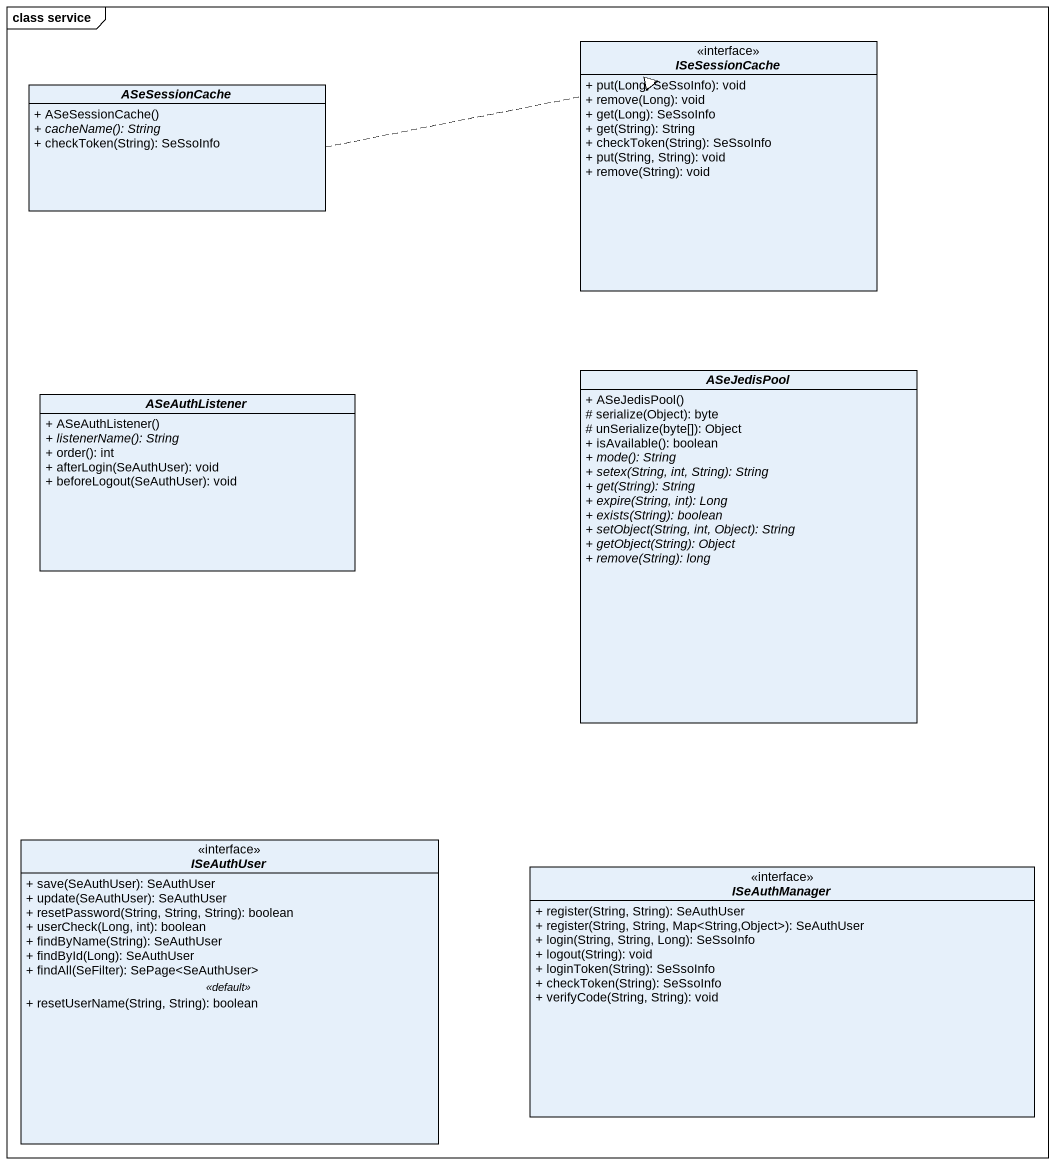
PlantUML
@startuml
mainframe class service
hide circle
hide empty members
skinparam classAttributeIconSize 0
interface ISeSessionCache <<interface>> {
  + put(Long, SeSsoInfo): void
  + remove(Long): void
  + get(Long): SeSsoInfo
  + get(String): String
  + checkToken(String): SeSsoInfo
  + put(String, String): void
  + remove(String): void
}
abstract class ASeSessionCache {
  + ASeSessionCache()
  {abstract} + cacheName(): String
  + checkToken(String): SeSsoInfo
}
abstract class ASeJedisPool {
  + ASeJedisPool()
  # serialize(Object): byte
  # unSerialize(byte[]): Object
  + isAvailable(): boolean
  {abstract} + mode(): String
  {abstract} + setex(String, int, String): String
  {abstract} + get(String): String
  {abstract} + expire(String, int): Long
  {abstract} + exists(String): boolean
  {abstract} + setObject(String, int, Object): String
  {abstract} + getObject(String): Object
  {abstract} + remove(String): long
}
abstract class ASeAuthListener {
  + ASeAuthListener()
  {abstract} + listenerName(): String
  + order(): int
  + afterLogin(SeAuthUser): void
  + beforeLogout(SeAuthUser): void
}
interface ISeAuthUser {
  + save(SeAuthUser): SeAuthUser
  + update(SeAuthUser): SeAuthUser
  + resetPassword(String, String, String): boolean
  + userCheck(Long, int): boolean
  + findByName(String): SeAuthUser
  + findById(Long): SeAuthUser
  + findAll(SeFilter): SePage<SeAuthUser>
  .. <<default>> ..
  + resetUserName(String, String): boolean
}
interface ISeAuthManager {
  + register(String, String): SeAuthUser
  + register(String, String, Map<String,Object>): SeAuthUser
  + login(String, String, Long): SeSsoInfo
  + logout(String): void
  + loginToken(String): SeSsoInfo
  + checkToken(String): SeSsoInfo
  + verifyCode(String, String): void
}
ASeSessionCache .right.|> ISeSessionCache
@enduml
